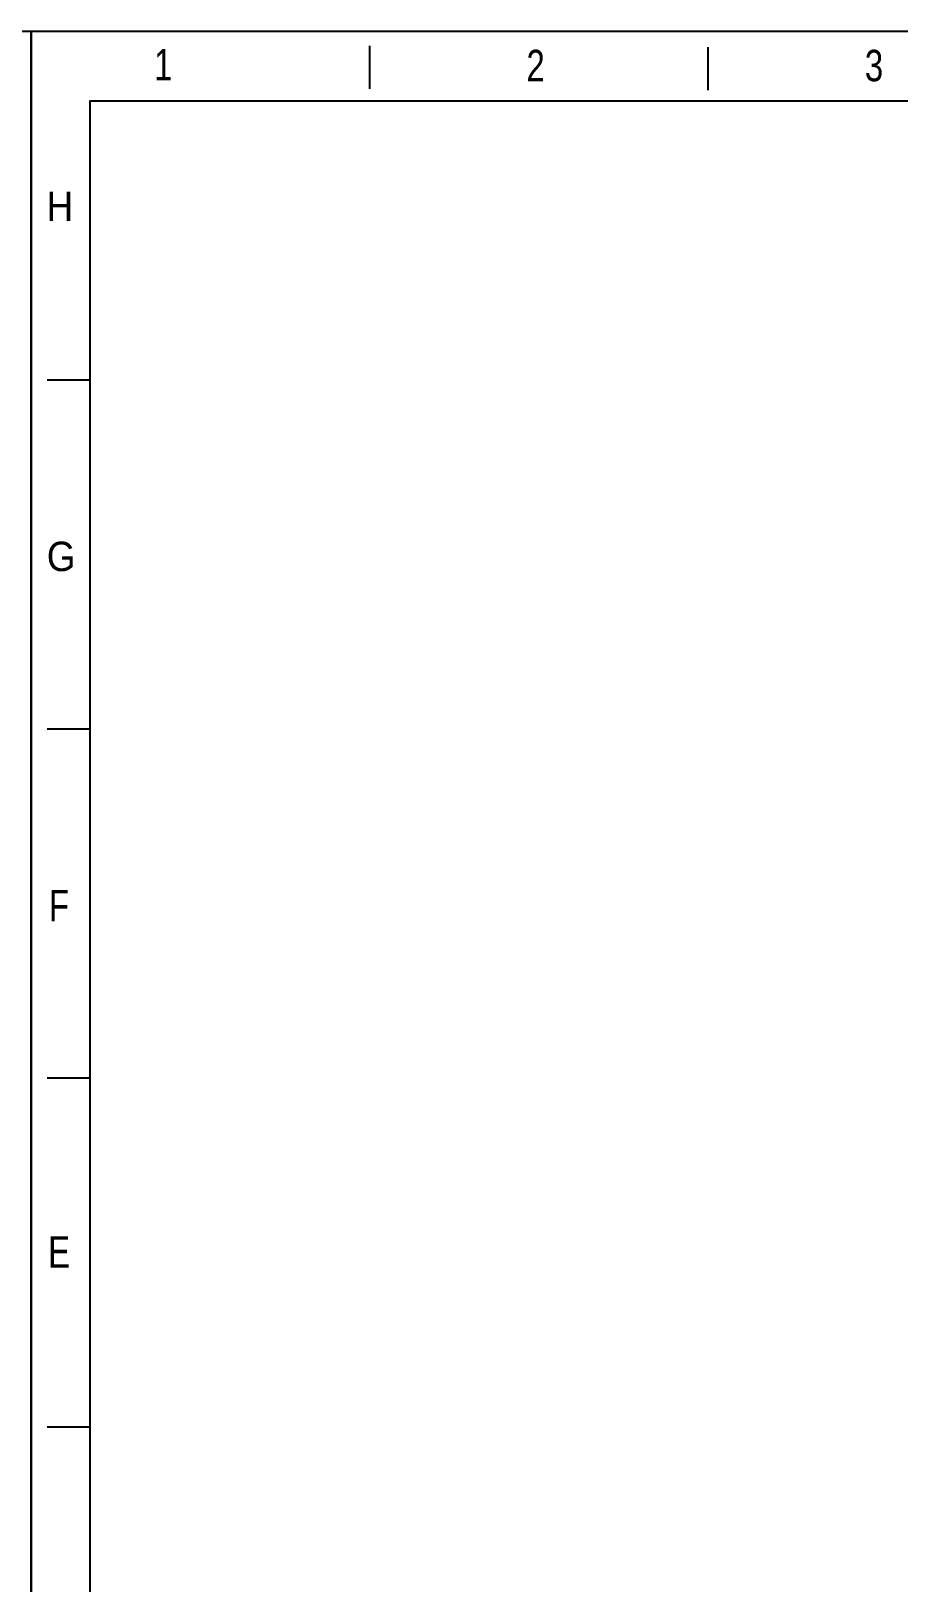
# Model space of a CAD drawing. Header units: millimetres. Extents: x 2900105 to 2915262, y -55349 to -51874.
# Drawn here: x 2905158 to 2906237, y -53805 to -51874 of the extents above; entities that cross this region are included whole.
import ezdxf

# ---------------------------------------------------------------- set-up
doc = ezdxf.new("R2010")
doc.units = ezdxf.units.MM
doc.styles.add('CKSTANDARD', font='arial.ttf')
doc.styles.add('Roamns', font='romans.shx')

# ---------------------------------------------------------------- blocks, each defined once
blk = doc.blocks.new('standard template')
for p, q in [((3074, 30739), (3074, 30336)), ((6246, 30728), (6246, 30325)), ((456, 27607), (54, 27607)), ((456, 24334), (54, 24334)), ((456, 21062), (54, 21062)), ((456, 17790), (54, 17790))]:
    blk.add_line(p, q)
blk.add_lwpolyline([(37963, 4700), (-97, 4700), (-97, 30879), (37963, 30879)], close=True)
at = {"color": 7}
blk.add_lwpolyline([(456, 6674), (456, 5964), (456, 5254), (456, 30226), (37409, 30226), (37409, 5254)], dxfattribs=at)
at = {"style": 'CKSTANDARD'}
for s, height, width, p in [('1', 295, 0.75, (1055, 30416)), ('2', 295, 0.75, (4545, 30408)), ('3', 295, 0.75, (7716, 30408)), ('H', 276, 0.9, (47, 29097)), ('G', 276, 0.9, (50, 25816)), ('F', 295, 0.75, (69, 22532)), ('E', 295, 0.75, (62, 19285))]:
    blk.add_text(s, height=height, dxfattribs=dict(at, width=width)).set_placement(p)
at = {"style": 'Roamns'}
for tag, p in [('PAGE_NAME', (27466, 7594)), ('PROJECT_NAME', (27466, 6884)), ('DRAWN_NAME', (27466, 6174)), ('VERSION', (34241, 6174)), ('SELECT_DATA', (27466, 5464)), ('PAGE_NUMBER', (34241, 5464))]:
    blk.add_attdef(tag, p, '', height=285, dxfattribs=at)

msp = doc.modelspace()

# ---------------------------------------------------------------- block references
at = {"transparency": 33554595, "xscale": 0.1327503990595928, "yscale": 0.1327503990595928, "zscale": 0.1327503990595928}
for p in [(2900117.97, -55973.18), (2905170.45, -55973.18)]:
    msp.add_blockref('standard template', p, dxfattribs=at)

doc.saveas('drawing.dxf')
